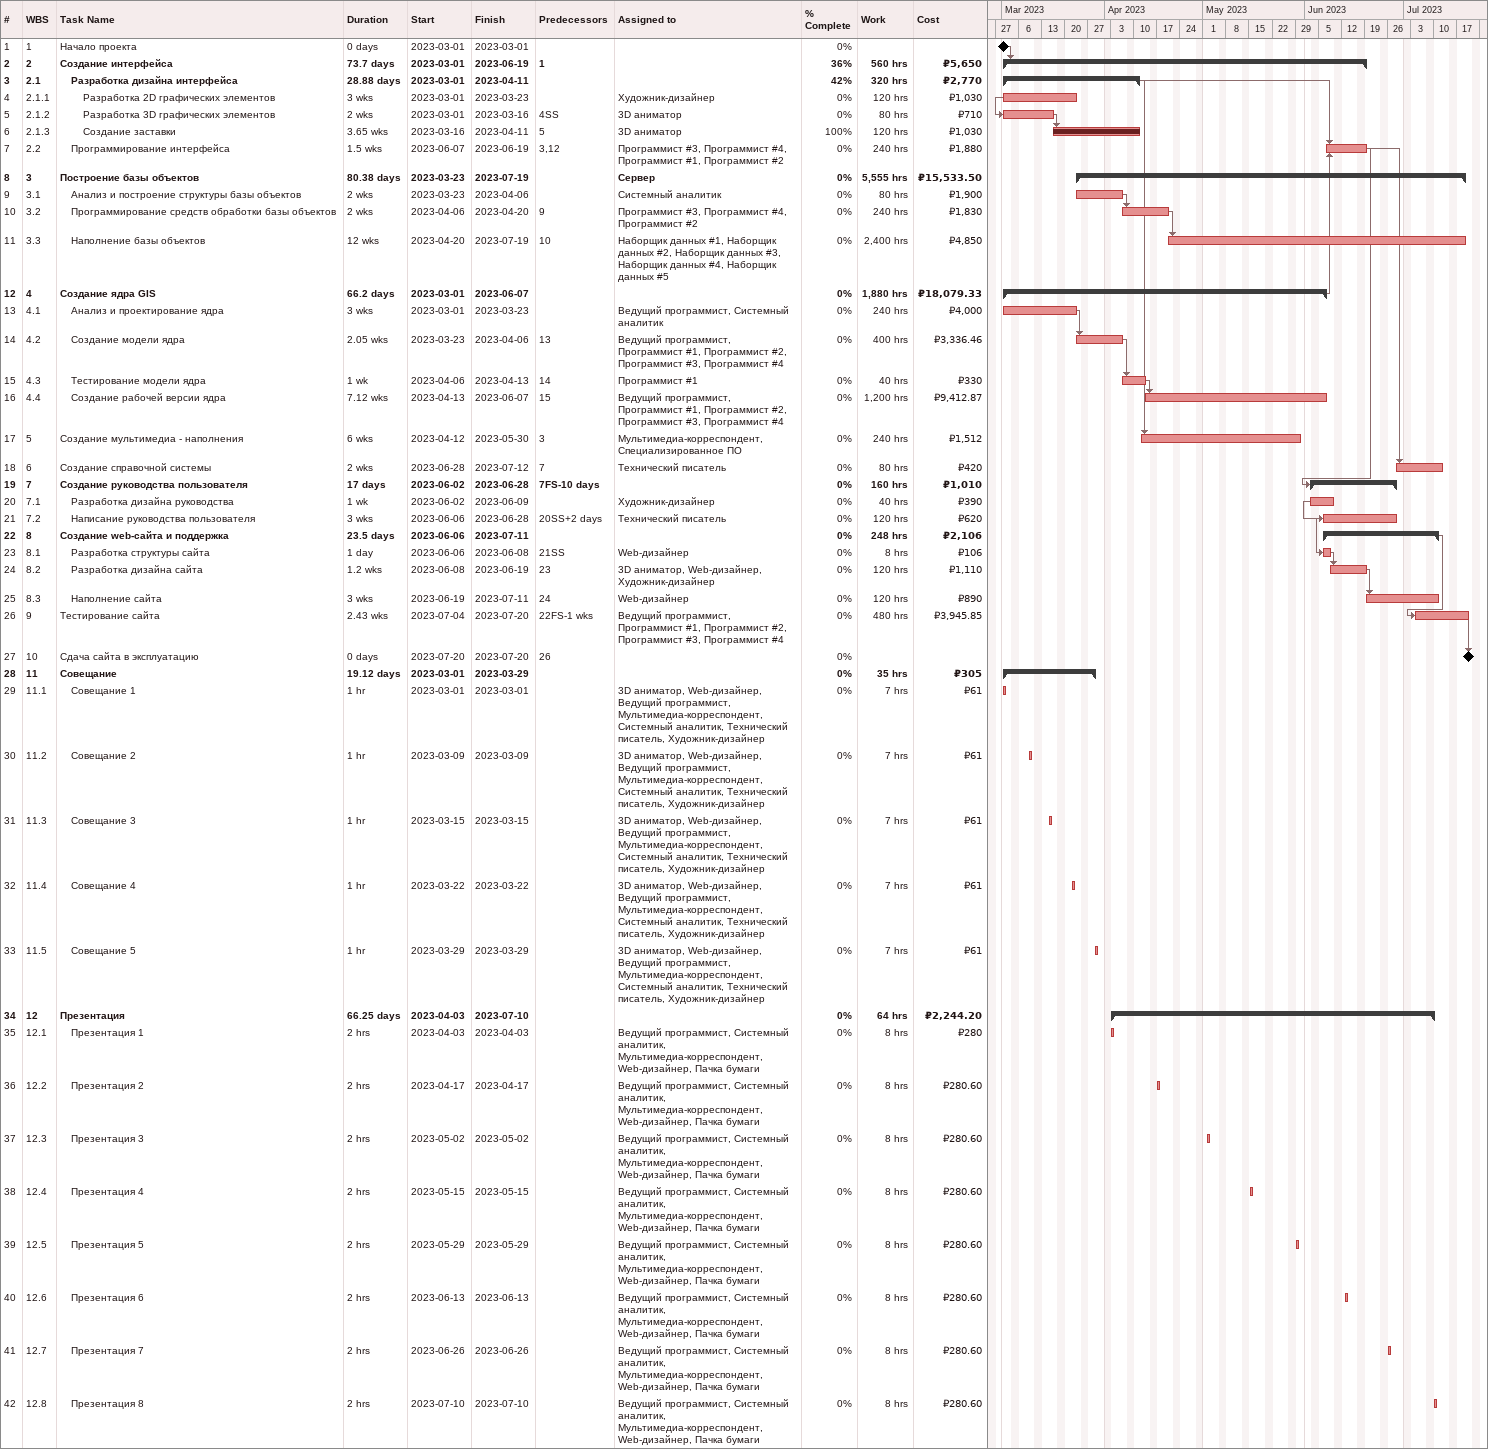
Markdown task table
| ID | WBS | Task | Duration | Start | Finish | Predecessors | Resources | % complete | Work (h) | Cost (₽) |
|---|---|---|---|---|---|---|---|---|---|---|
| 1 | 1 | Начало проекта | 0d | 2023-03-01 | 2023-03-01 |  |  | 0 |  |  |
| 2 | 2 | **Создание интерфейса** | 73.7d | 2023-03-01 | 2023-06-19 | 1 |  | 36 | 560 | 5650 |
| 3 | 2.1 | **Разработка дизайна интерфейса** | 28.88d | 2023-03-01 | 2023-04-11 |  |  | 42 | 320 | 2770 |
| 4 | 2.1.1 | Разработка 2D графических элементов | 3w | 2023-03-01 | 2023-03-23 |  | Художник-дизайнер | 0 | 120 | 1030 |
| 5 | 2.1.2 | Разработка 3D графических элементов | 2w | 2023-03-01 | 2023-03-16 | 4SS | 3D аниматор | 0 | 80 | 710 |
| 6 | 2.1.3 | Создание заставки | 3.65w | 2023-03-16 | 2023-04-11 | 5 | 3D аниматор | 100 | 120 | 1030 |
| 7 | 2.2 | Программирование интерфейса | 1.5w | 2023-06-07 | 2023-06-19 | 3, 12 | Программист #3, Программист #4, Программист #1, Программист #2 | 0 | 240 | 1880 |
| 8 | 3 | **Построение базы объектов** | 80.38d | 2023-03-23 | 2023-07-19 |  | Сервер | 0 | 5555 | 15533.50 |
| 9 | 3.1 | Анализ и построение структуры базы объектов | 2w | 2023-03-23 | 2023-04-06 |  | Системный аналитик | 0 | 80 | 1900 |
| 10 | 3.2 | Программирование средств обработки базы объектов | 2w | 2023-04-06 | 2023-04-20 | 9 | Программист #3, Программист #4, Программист #2 | 0 | 240 | 1830 |
| 11 | 3.3 | Наполнение базы объектов | 12w | 2023-04-20 | 2023-07-19 | 10 | Наборщик данных #1, Наборщик данных #2, Наборщик данных #3, Наборщик данных #4, Наборщик данных #5 | 0 | 2400 | 4850 |
| 12 | 4 | **Создание ядра GIS** | 66.2d | 2023-03-01 | 2023-06-07 |  |  | 0 | 1880 | 18079.33 |
| 13 | 4.1 | Анализ и проектирование ядра | 3w | 2023-03-01 | 2023-03-23 |  | Ведущий программист, Системный аналитик | 0 | 240 | 4000 |
| 14 | 4.2 | Создание модели ядра | 2.05w | 2023-03-23 | 2023-04-06 | 13 | Ведущий программист, Программист #1, Программист #2, Программист #3, Программист #4 | 0 | 400 | 3336.46 |
| 15 | 4.3 | Тестирование модели ядра | 1w | 2023-04-06 | 2023-04-13 | 14 | Программист #1 | 0 | 40 | 330 |
| 16 | 4.4 | Создание рабочей версии ядра | 7.12w | 2023-04-13 | 2023-06-07 | 15 | Ведущий программист, Программист #1, Программист #2, Программист #3, Программист #4 | 0 | 1200 | 9412.87 |
| 17 | 5 | Создание мультимедиа - наполнения | 6w | 2023-04-12 | 2023-05-30 | 3 | Мультимедиа-корреспондент, Специализированное ПО | 0 | 240 | 1512 |
| 18 | 6 | Создание справочной системы | 2w | 2023-06-28 | 2023-07-12 | 7 | Технический писатель | 0 | 80 | 420 |
| 19 | 7 | **Создание руководства пользователя** | 17d | 2023-06-02 | 2023-06-28 | 7FS-10d |  | 0 | 160 | 1010 |
| 20 | 7.1 | Разработка дизайна руководства | 1w | 2023-06-02 | 2023-06-09 |  | Художник-дизайнер | 0 | 40 | 390 |
| 21 | 7.2 | Написание руководства пользователя | 3w | 2023-06-06 | 2023-06-28 | 20SS+2d | Технический писатель | 0 | 120 | 620 |
| 22 | 8 | **Создание web-сайта и поддержка** | 23.5d | 2023-06-06 | 2023-07-11 |  |  | 0 | 248 | 2106 |
| 23 | 8.1 | Разработка структуры сайта | 1d | 2023-06-06 | 2023-06-08 | 21SS | Web-дизайнер | 0 | 8 | 106 |
| 24 | 8.2 | Разработка дизайна сайта | 1.2w | 2023-06-08 | 2023-06-19 | 23 | 3D аниматор, Web-дизайнер, Художник-дизайнер | 0 | 120 | 1110 |
| 25 | 8.3 | Наполнение сайта | 3w | 2023-06-19 | 2023-07-11 | 24 | Web-дизайнер | 0 | 120 | 890 |
| 26 | 9 | Тестирование сайта | 2.43w | 2023-07-04 | 2023-07-20 | 22FS-1w | Ведущий программист, Программист #1, Программист #2, Программист #3, Программист #4 | 0 | 480 | 3945.85 |
| 27 | 10 | Сдача сайта в эксплуатацию | 0d | 2023-07-20 | 2023-07-20 | 26 |  | 0 |  |  |
| 28 | 11 | **Совещание** | 19.12d | 2023-03-01 | 2023-03-29 |  |  | 0 | 35 | 305 |
| 29 | 11.1 | Совещание 1 | 1h | 2023-03-01 | 2023-03-01 |  | 3D аниматор, Web-дизайнер, Ведущий программист, Мультимедиа-корреспондент, Системный аналитик, Технический писатель, Художник-дизайнер | 0 | 7 | 61 |
| 30 | 11.2 | Совещание 2 | 1h | 2023-03-09 | 2023-03-09 |  | 3D аниматор, Web-дизайнер, Ведущий программист, Мультимедиа-корреспондент, Системный аналитик, Технический писатель, Художник-дизайнер | 0 | 7 | 61 |
| 31 | 11.3 | Совещание 3 | 1h | 2023-03-15 | 2023-03-15 |  | 3D аниматор, Web-дизайнер, Ведущий программист, Мультимедиа-корреспондент, Системный аналитик, Технический писатель, Художник-дизайнер | 0 | 7 | 61 |
| 32 | 11.4 | Совещание 4 | 1h | 2023-03-22 | 2023-03-22 |  | 3D аниматор, Web-дизайнер, Ведущий программист, Мультимедиа-корреспондент, Системный аналитик, Технический писатель, Художник-дизайнер | 0 | 7 | 61 |
| 33 | 11.5 | Совещание 5 | 1h | 2023-03-29 | 2023-03-29 |  | 3D аниматор, Web-дизайнер, Ведущий программист, Мультимедиа-корреспондент, Системный аналитик, Технический писатель, Художник-дизайнер | 0 | 7 | 61 |
| 34 | 12 | **Презентация** | 66.25d | 2023-04-03 | 2023-07-10 |  |  | 0 | 64 | 2244.20 |
| 35 | 12.1 | Презентация 1 | 2h | 2023-04-03 | 2023-04-03 |  | Ведущий программист, Системный аналитик, Мультимедиа-корреспондент, Web-дизайнер, Пачка бумаги | 0 | 8 | 280 |
| 36 | 12.2 | Презентация 2 | 2h | 2023-04-17 | 2023-04-17 |  | Ведущий программист, Системный аналитик, Мультимедиа-корреспондент, Web-дизайнер, Пачка бумаги | 0 | 8 | 280.60 |
| 37 | 12.3 | Презентация 3 | 2h | 2023-05-02 | 2023-05-02 |  | Ведущий программист, Системный аналитик, Мультимедиа-корреспондент, Web-дизайнер, Пачка бумаги | 0 | 8 | 280.60 |
| 38 | 12.4 | Презентация 4 | 2h | 2023-05-15 | 2023-05-15 |  | Ведущий программист, Системный аналитик, Мультимедиа-корреспондент, Web-дизайнер, Пачка бумаги | 0 | 8 | 280.60 |
| 39 | 12.5 | Презентация 5 | 2h | 2023-05-29 | 2023-05-29 |  | Ведущий программист, Системный аналитик, Мультимедиа-корреспондент, Web-дизайнер, Пачка бумаги | 0 | 8 | 280.60 |
| 40 | 12.6 | Презентация 6 | 2h | 2023-06-13 | 2023-06-13 |  | Ведущий программист, Системный аналитик, Мультимедиа-корреспондент, Web-дизайнер, Пачка бумаги | 0 | 8 | 280.60 |
| 41 | 12.7 | Презентация 7 | 2h | 2023-06-26 | 2023-06-26 |  | Ведущий программист, Системный аналитик, Мультимедиа-корреспондент, Web-дизайнер, Пачка бумаги | 0 | 8 | 280.60 |
| 42 | 12.8 | Презентация 8 | 2h | 2023-07-10 | 2023-07-10 |  | Ведущий программист, Системный аналитик, Мультимедиа-корреспондент, Web-дизайнер, Пачка бумаги | 0 | 8 | 280.60 |
